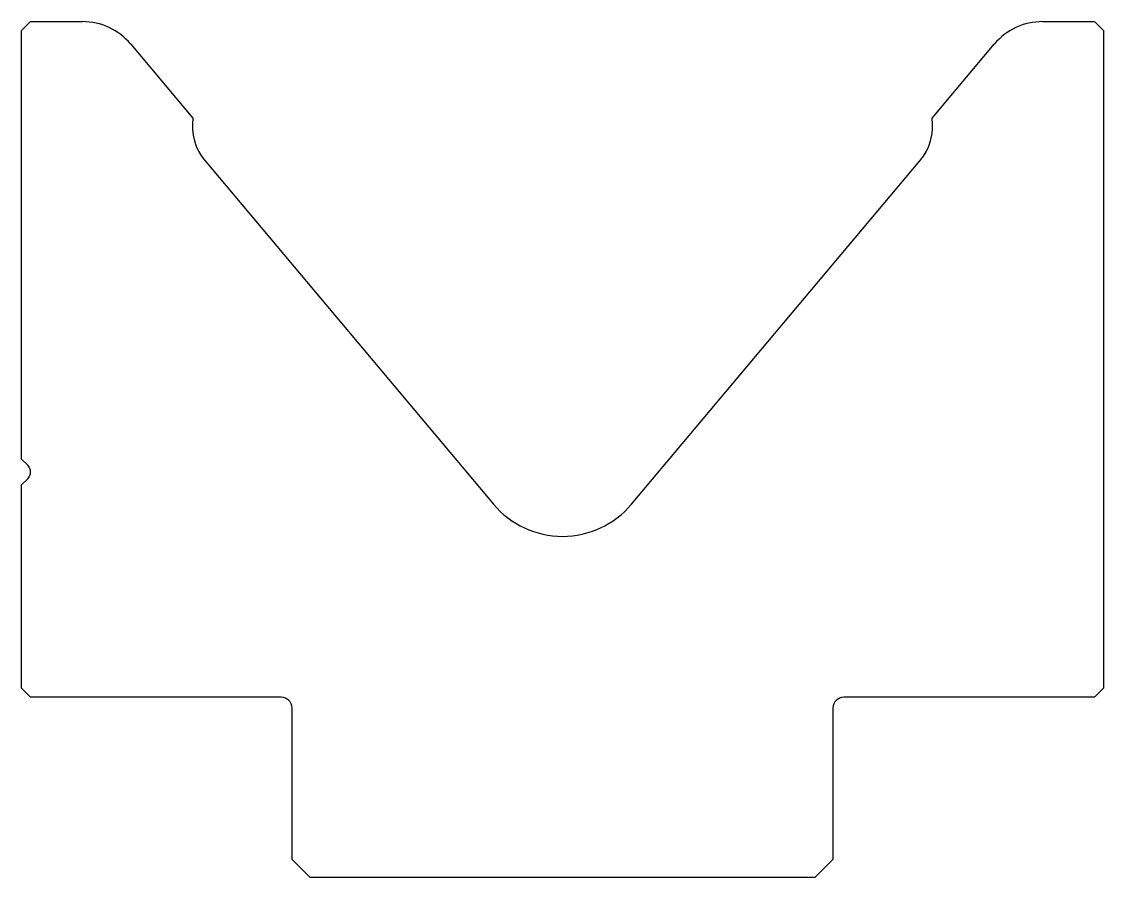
# Model space of a CAD drawing. Header units: metres. Extents: x -59 to 61, y -30 to 65.
import ezdxf

# ---------------------------------------------------------------- set-up
doc = ezdxf.new("R2010")
doc.units = ezdxf.units.M

msp = doc.modelspace()

# ---------------------------------------------------------------- linework, layer by layer
for p, q in [((-58.139157, 64.626901), (-59.139157, 63.626901)), ((-59.139157, 16.041115), (-59.139157, 63.626901)), ((-58.139157, 64.626901), (-52.40331, 64.626901)), ((54.124997, 64.626901), (59.860843, 64.626901)), ((60.860843, 63.626901), (59.860843, 64.626901)), ((60.860843, 63.626901), (60.860843, -9.373099)), ((-47.040999, 62.126414), (-40.139157, 53.901119)), ((41.860843, 53.901119), (48.762686, 62.126414)), ((-38.796612, 49.189689), (-6.799601, 11.057136)), ((8.521288, 11.057136), (40.518298, 49.189689)), ((-58.43205, 15.334008), (-59.139157, 16.041115)), ((-59.139157, 13.212687), (-58.43205, 13.919794)), ((-59.139157, -9.373099), (-59.139157, 13.212687)), ((-59.139157, -9.373099), (-58.139157, -10.373099)), ((59.860843, -10.373099), (60.860843, -9.373099)), ((-30.339157, -10.373099), (-58.139157, -10.373099)), ((59.860843, -10.373099), (32.060843, -10.373099)), ((-29.139157, -28.373099), (-29.139157, -11.573099)), ((30.860843, -11.573099), (30.860843, -28.373099)), ((-29.139157, -28.373099), (-27.139157, -30.373099)), ((28.860843, -30.373099), (30.860843, -28.373099)), ((28.860843, -30.373099), (-27.139157, -30.373099))]:
    msp.add_line(p, q)
for centre, radius, start, end in [((-52.40331, 57.626901), 7, 40, 90), ((54.124997, 57.626901), 7, 90, 140), ((-34.200345, 53.046414), 6, 171.810315, 220), ((35.922032, 53.046414), 6, 320, 8.189685), ((-59.139157, 14.626901), 1, 315, 45), ((0.860843, 17.485012), 10, 220, 320), ((-30.339157, -11.573099), 1.2, 0, 90), ((32.060843, -11.573099), 1.2, 90, 180)]:
    msp.add_arc(centre, radius, start, end)

doc.saveas('drawing.dxf')
